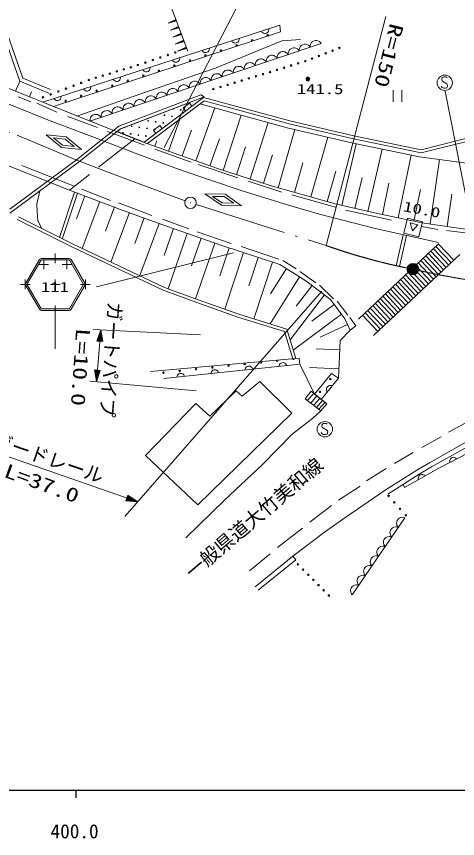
# Model space of a CAD drawing. Units: millimetres, scale not verified. Extents: x -2145 to 637855, y -94315 to 265685.
# Drawn here: x 418158 to 475384, y 84400 to 191150 of the extents above; entities that cross this region are included whole.
import ezdxf
from ezdxf.enums import TextEntityAlignment as Align

# ---------------------------------------------------------------- set-up
doc = ezdxf.new("R2010")
doc.units = ezdxf.units.MM
doc.header["$LTSCALE"] = 1000
doc.linetypes.add('DASHED', pattern=[7.5, 6, -1.5])
doc.linetypes.add('LONG_DASHED_DOTTED', pattern=[15.25, 12, -1.5, 0.25, -1.5])
for name, color, linetype, lineweight in [('M-TTL-BAND', 7, 'Continuous', 25), ('S-BGD', 7, 'Continuous', 13), ('S-BGD-HTXT', 6, 'Continuous', 13), ('S-BMK', 2, 'LONG_DASHED_DOTTED', 13)]:
    doc.layers.add(name, color=color, linetype=linetype, lineweight=lineweight)
doc.styles.add('ＭＳ ゴシック', font='')
doc.styles.get('ＭＳ ゴシック').set_extended_font_data('MS Gothic')

# ---------------------------------------------------------------- blocks, each defined once
blk = doc.blocks.new('BUHIN1')
at = {"color": 2, "linetype": 'Continuous', "lineweight": 13}
for radius in [746, 22.5]:
    blk.add_circle((0, 0), radius, dxfattribs=at)
blk = doc.blocks.new('BUHIN263')
at = {"color": 7, "linetype": 'Continuous', "lineweight": 13}
blk.add_lwpolyline([(-497, -53), (-470, 66), (-420, 169), (-337, 289), (-234, 360), (-121, 407), (33, 423), (154, 401), (269, 353), (378, 254), (448, 163), (497, 53)], dxfattribs=at)
blk = doc.blocks.new('BUHIN268')
at = {"color": 7, "linetype": 'Continuous', "lineweight": 13}
blk.add_lwpolyline([(476, 154), (473, 33), (446, -79), (390, -213), (303, -304), (203, -373), (55, -421), (-67, -424), (-191, -401), (-317, -326), (-404, -252), (-476, -154)], dxfattribs=at)
blk = doc.blocks.new('BUHIN273')
at = {"color": 7, "linetype": 'Continuous', "lineweight": 13}
blk.add_lwpolyline([(427, 626), (251, 678), (78, 686), (-143, 658), (-313, 571), (-460, 456), (-592, 262), (-646, 82), (-665, -107), (-610, -323), (-537, -478), (-427, -626)], dxfattribs=at)
blk = doc.blocks.new('BUHIN278')
at = {"color": 7, "linetype": 'Continuous', "lineweight": 13}
blk.add_lwpolyline([(714, 240), (606, 386), (473, 497), (281, 607), (95, 640), (-91, 637), (-312, 563), (-462, 453), (-590, 315), (-677, 111), (-712, -56), (-714, -240)], dxfattribs=at)
blk = doc.blocks.new('BUHIN285')
at = {"color": 7, "linetype": 'Continuous', "lineweight": 13}
blk.add_circle((0, 0), 99.5, dxfattribs=at)
blk = doc.blocks.new('BUHIN286')
at = {"color": 7, "linetype": 'Continuous', "lineweight": 13}
blk.add_circle((0, 0), 99.5, dxfattribs=at)
blk = doc.blocks.new('BUHIN287')
at = {"color": 7, "linetype": 'Continuous', "lineweight": 13}
blk.add_circle((0, 0), 99.5, dxfattribs=at)
blk = doc.blocks.new('BUHIN288')
at = {"color": 7, "linetype": 'Continuous', "lineweight": 13}
blk.add_circle((0, 0), 99.5, dxfattribs=at)
blk = doc.blocks.new('BUHIN289')
at = {"color": 7, "linetype": 'Continuous', "lineweight": 13}
blk.add_circle((0, 0), 99.5, dxfattribs=at)
blk = doc.blocks.new('BUHIN290')
at = {"color": 7, "linetype": 'Continuous', "lineweight": 13}
blk.add_circle((0, 0), 99.5, dxfattribs=at)
blk = doc.blocks.new('BUHIN291')
at = {"color": 7, "linetype": 'Continuous', "lineweight": 13}
blk.add_circle((0, 0), 99.5, dxfattribs=at)
blk = doc.blocks.new('BUHIN292')
at = {"color": 7, "linetype": 'Continuous', "lineweight": 13}
blk.add_circle((0, 0), 99.5, dxfattribs=at)
blk = doc.blocks.new('BUHIN364')
at = {"color": 7, "linetype": 'Continuous', "lineweight": 13}
for p, q in [((498, 185), (-415, -154)), ((-188, -46), (490, 205)), ((-173, -88), (505, 164)), ((482, 226), (47, 64)), ((511, 148), (75, -13)), ((274, 172), (475, 246)), ((319, 51), (520, 125))]:
    blk.add_line(p, q, dxfattribs=at)
blk.add_lwpolyline([(486, 271), (-516, -191), (545, 111)], close=True, dxfattribs=at)
blk = doc.blocks.new('BUHIN365')
at = {"color": 7, "linetype": 'Continuous', "lineweight": 13}
for p, q in [((543, 201), (-453, -168)), ((-205, -51), (535, 224)), ((-189, -96), (551, 179)), ((526, 246), (51, 70)), ((557, 162), (82, -14)), ((298, 187), (518, 269)), ((347, 55), (567, 137))]:
    blk.add_line(p, q, dxfattribs=at)
blk.add_lwpolyline([(530, 296), (-563, -209), (595, 121)], close=True, dxfattribs=at)
blk = doc.blocks.new('BUHIN2')
at = {"color": 7, "linetype": 'Continuous', "lineweight": 13}
blk.add_lwpolyline([(310, 645), (255, 705), (180, 740), (75, 760), (-80, 760), (-210, 725), (-320, 650), (-385, 540), (-390, 425), (-385, 350), (-345, 250), (-275, 195), (270, -120), (330, -210), (370, -335), (360, -455), (325, -550), (255, -640), (100, -685), (-130, -685), (-230, -670), (-325, -625), (-405, -550), (-475, -435)], dxfattribs=at)
blk.add_circle((0, 0), 995, dxfattribs=at)
blk = doc.blocks.new('BUHIN367')
at = {"color": 7, "linetype": 'Continuous', "lineweight": 13}
blk.add_lwpolyline([(399, 302), (97, 700), (-700, 97), (-399, -302)], dxfattribs=at)
blk = doc.blocks.new('BUHIN254')
at = {"color": 7, "linetype": 'Continuous', "lineweight": 13}
for centre, radius in [((0, 0), 250), ((0, 0), 219), ((0, 0), 188), ((0, 0), 156), ((0, 0), 125), ((0, 0), 93.8), ((0, -1), 62.5), ((0, 0), 31.2)]:
    blk.add_circle(centre, radius, dxfattribs=at)
blk = doc.blocks.new('plus')
at = {"color": 0, "linetype": 'Continuous', "lineweight": -2}
for p, q in [((-1.25, 0), (1.25, 0)), ((0, -1.25), (0, 1.25))]:
    blk.add_line(p, q, dxfattribs=at)
blk = doc.blocks.new('BUHIN252')
at = {"color": 7, "linetype": 'Continuous', "lineweight": 13}
for p, q in [((-578, 750), (-578, -750)), ((574, -750), (574, 750))]:
    blk.add_line(p, q, dxfattribs=at)

msp = doc.modelspace()

# ---------------------------------------------------------------- linework, layer by layer
at = {"layer": 'M-TTL-BAND'}
for p, q in [((-2145, 90685), (536855, 90685)), ((425855, 90685), (425855, 89685))]:
    msp.add_line(p, q, dxfattribs=at)
at = {"layer": 'S-BGD'}
for p, q in [((437388, 194692), (440377, 186630)), ((421565, 180019), (452330, 189996)), ((452421, 189135), (422982, 179443)), ((452330, 189996), (452421, 189135)), ((418580, 182738), (416598, 188448)), ((416995, 188828), (418978, 183116)), ((452589, 187989), (444075, 184456)), ((454990, 188170), (452589, 187989)), ((427698, 177556), (457707, 187627)), ((404987, 184689), (422528, 177606)), ((421369, 180098), (411570, 184040)), ((444075, 184456), (434444, 181150)), ((418053, 181440), (418579, 182740)), ((422373, 181208), (418580, 182738)), ((418978, 183116), (422560, 181671)), ((418396, 180708), (420042, 180070)), ((419855, 180710), (420119, 181360)), ((434444, 181150), (426008, 178221)), ((431454, 176897), (442071, 180968)), ((431633, 176529), (441745, 180415)), ((442512, 180709), (431654, 176546)), ((434718, 174816), (442425, 180643)), ((442425, 180643), (434718, 174816)), ((442071, 180968), (442512, 180709)), ((442425, 180643), (453816, 177539)), ((478002, 159926), (473774, 181430)), ((420784, 179868), (423413, 178738)), ((425546, 178403), (421369, 180098)), ((442510, 180205), (435161, 174649)), ((441965, 179794), (453467, 176647)), ((453717, 177151), (442510, 180205)), ((433512, 175270), (425546, 178403)), ((441447, 172398), (443905, 179263)), ((444987, 171161), (447298, 178335)), ((422528, 177606), (428267, 175416)), ((424838, 178173), (428652, 176723)), ((437885, 173673), (439364, 177804)), ((448463, 170042), (450824, 177370)), ((453816, 177539), (461950, 175627)), ((425933, 172514), (431454, 176897)), ((431654, 176546), (426176, 172197)), ((429954, 176207), (434789, 174414)), ((431254, 176228), (431633, 176529)), ((434718, 174816), (431254, 176228)), ((439666, 173035), (440871, 176400)), ((452127, 168903), (454265, 176462)), ((453467, 176647), (461846, 174700)), ((461865, 175236), (453717, 177151)), ((424019, 174137), (422004, 175796)), ((422004, 175796), (424600, 175520)), ((424478, 175231), (422967, 175392)), ((422967, 175392), (424140, 174425)), ((424478, 175231), (425652, 174265)), ((424600, 175520), (426615, 173861)), ((428267, 175416), (433552, 173378)), ((435214, 174629), (433512, 175270)), ((443228, 171760), (444481, 175261)), ((456356, 167707), (458551, 175466)), ((470685, 173431), (461865, 175236)), ((461950, 175627), (470675, 173842)), ((470675, 173842), (479130, 175990)), ((479257, 175610), (470685, 173431)), ((408873, 175040), (418427, 171235)), ((426615, 173861), (424019, 174137)), ((425652, 174265), (424140, 174425)), ((444118, 171441), (435214, 174629)), ((436104, 174311), (436351, 174999)), ((446725, 170602), (447893, 174227)), ((460375, 166615), (462215, 174624)), ((461846, 174700), (470442, 172916)), ((433552, 173378), (438905, 171384)), ((436121, 173898), (440838, 172227)), ((450201, 169482), (451394, 173185)), ((463767, 165836), (465623, 173916)), ((467676, 165001), (469377, 173137)), ((426176, 172197), (417278, 165623)), ((417312, 166146), (425933, 172514)), ((441723, 171932), (446863, 170183)), ((454241, 168305), (455325, 172134)), ((470442, 172916), (480633, 171513)), ((471830, 164204), (473034, 172559)), ((418427, 171235), (425030, 168606)), ((425651, 169093), (418839, 171798)), ((438905, 171384), (443198, 169921)), ((451070, 169202), (444118, 171441)), ((458470, 167109), (459582, 171038)), ((443198, 169921), (447427, 168522)), ((448239, 169740), (452603, 168340)), ((462071, 166225), (462995, 170248)), ((430378, 167249), (426640, 168710)), ((459527, 166810), (451070, 169202)), ((465635, 165428), (466486, 169494)), ((469716, 164575), (470574, 168677)), ((421204, 168524), (420792, 166788)), ((423762, 162464), (425704, 168350)), ((426078, 168207), (424141, 162339)), ((425030, 168606), (431876, 166001)), ((427041, 167849), (425940, 164889)), ((444756, 166630), (442606, 168111)), ((442606, 168111), (445216, 168058)), ((445120, 167760), (443600, 167791)), ((443600, 167791), (444852, 166928)), ((445120, 167760), (446372, 166898)), ((445216, 168058), (447366, 166577)), ((447427, 168522), (453474, 166646)), ((453880, 167996), (459561, 166370)), ((474019, 163888), (474622, 168073)), ((420792, 166788), (420860, 165802)), ((428966, 167133), (426698, 161032)), ((435713, 165312), (431398, 166943)), ((447366, 166577), (444756, 166630)), ((446372, 166898), (444852, 166928)), ((453474, 166646), (457481, 165469)), ((464615, 165641), (459527, 166810)), ((420860, 165802), (420945, 164594)), ((430892, 166417), (429726, 163283)), ((432818, 165701), (430424, 159264)), ((431876, 166001), (437632, 163911)), ((457481, 165469), (464686, 163625)), ((460863, 166001), (466799, 164699)), ((470736, 164361), (464615, 165641)), ((425326, 161240), (418236, 164762)), ((418414, 165120), (425501, 161600)), ((420945, 164594), (421442, 163616)), ((434743, 164985), (433515, 161682)), ((440519, 163574), (437087, 164832)), ((436669, 164269), (434150, 157495)), ((438529, 163599), (437308, 160087)), ((437632, 163911), (444809, 161416)), ((464686, 163625), (472905, 161777)), ((477302, 163415), (470736, 164361)), ((470769, 163888), (472833, 163495)), ((473939, 163372), (478558, 162782)), ((440323, 162975), (437829, 155799)), ((442118, 162352), (440865, 158747)), ((446024, 161671), (441606, 163167)), ((467414, 158786), (468316, 162809)), ((468755, 162710), (467853, 158688)), ((437204, 155603), (425326, 161240)), ((425501, 161600), (437359, 155972)), ((443912, 161728), (441394, 154484)), ((444809, 161416), (452325, 158932)), ((452208, 159633), (447315, 161264)), ((462526, 151860), (472927, 161611)), ((472585, 161291), (474562, 159182)), ((474890, 159490), (472913, 161598)), ((446325, 160462), (428537, 156039)), ((445749, 161106), (444541, 157452)), ((447628, 160485), (445201, 153142)), ((464462, 149713), (475697, 160246)), ((473577, 158259), (471600, 160367)), ((471929, 160675), (473906, 158566)), ((474234, 158874), (472257, 160983)), ((419387, 156510), (421165, 159585)), ((419569, 156435), (421321, 159465)), ((421425, 159734), (424976, 159734)), ((421451, 159539), (424950, 159539)), ((425080, 159465), (426832, 156435)), ((425236, 159585), (427014, 156510)), ((449506, 159864), (448287, 156176)), ((451385, 159243), (448957, 151895)), ((454430, 158380), (452697, 159467)), ((472264, 157027), (470287, 159136)), ((470615, 159444), (472592, 157335)), ((472921, 157643), (470944, 159752)), ((471272, 160059), (473249, 157951)), ((453173, 158402), (451127, 155129)), ((452325, 158932), (455720, 156810)), ((457012, 156545), (454939, 158040)), ((469302, 158213), (471279, 156104)), ((471607, 156412), (469631, 158521)), ((469959, 158828), (471936, 156720)), ((454871, 157340), (451055, 151237)), ((467989, 156982), (469966, 154873)), ((470294, 155181), (468317, 157290)), ((468646, 157597), (470623, 155489)), ((470951, 155796), (468974, 157905)), ((419387, 156209), (421165, 153134)), ((419569, 156284), (421321, 153254)), ((426832, 156284), (425080, 153254)), ((427014, 156209), (425236, 153134)), ((437359, 155972), (441712, 154367)), ((456515, 156204), (454461, 153508)), ((455720, 156810), (458900, 154386)), ((459289, 154472), (457454, 156239)), ((468981, 153950), (467004, 156058)), ((467333, 156366), (469309, 154257)), ((469638, 154565), (467661, 156674)), ((441576, 153990), (437204, 155603)), ((458105, 154992), (453667, 149167)), ((467668, 152719), (465691, 154827)), ((466019, 155135), (467996, 153026)), ((468325, 153334), (466348, 155443)), ((466676, 155751), (468653, 153642)), ((446900, 152121), (441576, 153990)), ((441712, 154367), (447026, 152501)), ((459370, 153757), (456478, 151596)), ((458900, 154386), (460781, 151870)), ((461158, 152366), (459765, 154167)), ((464706, 153904), (466683, 151795)), ((467011, 152103), (465034, 154212)), ((465363, 154520), (467340, 152411)), ((421425, 152984), (424976, 152984)), ((424950, 153179), (421451, 153179)), ((423200, 152984), (423200, 147971)), ((463393, 152673), (465370, 150564)), ((465698, 150872), (463721, 152981)), ((464050, 153288), (466027, 151180)), ((466355, 151488), (464378, 153596)), ((452925, 150232), (446900, 152121)), ((447026, 152501), (453246, 150550)), ((460310, 152499), (454072, 147837)), ((460781, 151870), (461447, 150416)), ((462177, 150973), (461430, 152060)), ((463065, 152365), (465042, 150256)), ((442046, 149802), (428093, 150520)), ((453246, 150550), (454405, 146743)), ((461114, 151143), (457582, 149524)), ((461447, 150416), (462177, 150973)), ((429091, 150468), (428541, 143721)), ((453998, 146706), (452925, 150232)), ((461447, 150416), (460144, 149083)), ((460144, 149083), (459932, 144174)), ((460091, 147856), (457038, 147988)), ((435534, 145049), (454858, 146783)), ((454858, 146783), (454928, 146020)), ((454928, 146020), (437269, 144147)), ((454928, 146020), (456823, 142122)), ((459985, 145402), (456156, 145567)), ((456823, 142122), (459052, 144774)), ((459932, 144174), (457705, 141404)), ((459052, 144774), (459932, 144174)), ((427684, 143800), (441454, 142541)), ((447455, 141848), (449727, 143749)), ((449727, 143749), (453899, 139629)), ((443230, 139260), (446663, 142534)), ((446663, 142534), (447455, 141848)), ((455600, 141507), (456388, 142476)), ((455889, 141288), (456736, 142193)), ((456388, 142476), (458409, 140831)), ((457705, 141404), (456823, 142122)), ((455600, 141507), (457653, 139953)), ((456334, 140952), (457121, 141879)), ((456725, 140655), (457521, 141553)), ((457107, 140366), (457873, 141267)), ((457382, 140158), (458156, 141037)), ((434884, 134136), (441434, 140897)), ((441434, 140897), (443230, 139260)), ((457653, 139953), (456604, 138996)), ((457653, 139953), (458409, 140831)), ((453899, 139629), (441698, 127745)), ((456604, 138996), (453943, 136898)), ((477242, 138804), (474197, 137166)), ((453943, 136898), (450100, 132989)), ((473253, 136557), (470754, 135192)), ((471726, 133203), (477069, 136195)), ((477354, 135666), (472024, 132682)), ((469620, 134541), (467184, 133113)), ((441698, 127745), (434884, 134136)), ((476698, 134441), (472952, 132501)), ((450100, 132989), (445131, 128326)), ((466113, 132441), (463573, 130846)), ((472952, 132501), (468504, 129979)), ((470088, 132237), (471726, 133203)), ((472024, 132682), (470402, 131725)), ((466014, 129633), (470088, 132237)), ((470402, 131725), (466337, 129127)), ((468504, 129979), (468342, 130409)), ((462733, 130174), (459940, 128326)), ((460880, 126137), (466014, 129633)), ((445131, 128326), (440113, 123467)), ((459016, 127654), (456208, 125476)), ((458119, 124174), (460880, 126137)), ((461727, 116031), (468562, 126052)), ((455263, 124699), (452029, 122200)), ((454009, 121051), (458119, 124174)), ((451069, 121366), (448402, 119161)), ((449137, 117103), (454009, 121051)), ((454386, 120584), (454009, 121051)), ((454386, 120584), (449515, 116637))]:
    msp.add_line(p, q, dxfattribs=at)
at = {"layer": 'S-BGD', "linetype": 'DASHED'}
msp.add_line((433512, 175270), (425030, 168606), dxfattribs=at)
at = {"layer": 'S-BGD'}
for points in [[(470852, 164491), (470374, 162549), (468432, 163027), (468910, 164969)], [(470217, 164107), (469531, 163307), (469246, 164346)], [(429091, 150468), (428596, 149004), (429343, 148943)], [(429066, 150162), (429239, 149045), (428715, 149088)], [(429054, 150012), (429187, 149106), (428776, 149139)], [(429042, 149859), (429136, 149166), (428837, 149191)], [(429029, 149709), (429084, 149227), (428897, 149242)], [(428541, 143721), (429036, 145186), (428289, 145247)], [(428566, 144028), (428393, 145144), (428917, 145102)], [(428578, 144177), (428445, 145084), (428856, 145050)], [(428590, 144331), (428496, 145023), (428795, 144999)], [(428603, 144480), (428548, 144962), (428735, 144947)]]:
    msp.add_lwpolyline(points, close=True, dxfattribs=at)
for points in [[(429079, 150315), (429290, 148985), (428655, 149036), (429079, 150311)], [(428995, 149291), (429017, 149556), (429033, 149288), (428958, 149294), (429017, 149556)], [(428553, 143875), (428342, 145205), (428977, 145153), (428553, 143878)], [(428637, 144899), (428615, 144633), (428599, 144902), (428674, 144896), (428615, 144633)], [(458505, 142400), (458441, 142503), (458402, 142611), (458376, 142754), (458398, 142877), (458445, 142990), (458542, 143111), (458643, 143181), (458758, 143229), (458905, 143236), (459019, 143222), (459132, 143179)], [(474381, 133241), (474363, 133362), (474372, 133476), (474406, 133617), (474476, 133721), (474564, 133806), (474702, 133878), (474822, 133901), (474947, 133898), (475084, 133845), (475183, 133786), (475269, 133701)], [(470293, 130993), (470271, 131113), (470275, 131228), (470304, 131370), (470370, 131477), (470455, 131565), (470590, 131641), (470709, 131669), (470834, 131671), (470973, 131623), (471074, 131568), (471163, 131487)]]:
    msp.add_lwpolyline(points, dxfattribs=at)
for centre, radius in [((448742, 188044), 99.5), ((450760, 188698), 99.5), ((444706, 186735), 99.5), ((446724, 187389), 99.5), ((442688, 186081), 99.5), ((438652, 184772), 99.5), ((440670, 185426), 99.5), ((436635, 184117), 99.5), ((432599, 182809), 99.5), ((434617, 183463), 99.5), ((428563, 181500), 99.5), ((430581, 182154), 99.5), ((426545, 180845), 99.5), ((424527, 180191), 99.5), ((440597, 179887), 49.8), ((437350, 178319), 49.8), ((439469, 179034), 49.8), ((435231, 177604), 49.8), ((436222, 177466), 49.8), ((437212, 177328), 49.8), ((438341, 178181), 49.8), ((433113, 176888), 49.8), ((434103, 176751), 49.8), ((435094, 176613), 49.8), ((436084, 176476), 49.8), ((431985, 176035), 49.8), ((432975, 175898), 49.8), ((433966, 175760), 49.8), ((434956, 175623), 49.8), ((469595, 158329), 750), ((469595, 158329), 656), ((469595, 158329), 562), ((469595, 158329), 469), ((469595, 158329), 375), ((469595, 158329), 281), ((469595, 158325), 188), ((469595, 158329), 93.8), ((439336, 145120), 99.5), ((441446, 145344), 99.5), ((443555, 145568), 99.5), ((445665, 145792), 99.5), ((447774, 146015), 99.5), ((437227, 144896), 99.5), ((458878, 144060), 99.5), ((457549, 142407), 99.5)]:
    msp.add_circle(centre, radius, dxfattribs=at)
for centre, radius, start, end in [((422510, 179537), 99.5, 44.56295, 91.25512), ((438478, 179172), 49.8, 214.83836, 7.20054), ((421425, 159434), 300, 90, 149.96338), ((421451, 159389), 150, 90, 149.96338), ((424950, 159389), 150, 30.03671, 90), ((424976, 159434), 300, 30.03671, 90), ((419647, 156359), 300, 149.96338, 210.0369), ((419699, 156359), 150, 149.96338, 210.0369), ((426702, 156359), 150, 329.96333, 30.03671), ((426754, 156359), 300, 329.96333, 30.03671), ((421425, 153284), 300, 210.0369, 270), ((421451, 153329), 150, 210.0369, 270), ((424950, 153329), 150, 270, 329.96333), ((424976, 153284), 300, 270, 329.96333), ((449884, 146239), 99.5, 107.48265, 82.77635), ((451993, 146463), 99.5, 145.92002, 44.33898), ((454103, 146687), 99.5, 168.4231, 21.8359), ((473803, 133787), 99.5, 281.30141, 317.18685)]:
    msp.add_arc(centre, radius, start, end, dxfattribs=at)
at = {"layer": 'S-BGD-HTXT'}
for p, q in [((437319, 174148), (449055, 196812)), ((458341, 161399), (466085, 191122)), ((432218, 126201), (457770, 155490)), ((409797, 136503), (433906, 128136))]:
    msp.add_line(p, q, dxfattribs=at)
for points in [[(433906, 128136), (432612, 128982), (432366, 128273)], [(433615, 128236), (432491, 128349), (432663, 128845)], [(433473, 128286), (432563, 128383), (432698, 128773)], [(433328, 128336), (432634, 128418), (432733, 128701)], [(433186, 128385), (432706, 128453), (432767, 128630)]]:
    msp.add_lwpolyline(points, close=True, dxfattribs=at)
for points in [[(433760, 128186), (432419, 128314), (432628, 128916), (433757, 128187)], [(432790, 128523), (433041, 128436), (432777, 128487), (432802, 128558), (433041, 128436)]]:
    msp.add_lwpolyline(points, dxfattribs=at)
at = {"layer": 'S-BMK'}
for p, q in [((347900, 203865), (418236, 175713)), ((418236, 175713), (425873, 172548)), ((425873, 172548), (430606, 170704)), ((430606, 170704), (435721, 168799)), ((435721, 168799), (440040, 167209)), ((441459, 166724), (458341, 161399))]:
    msp.add_line(p, q, dxfattribs=at)
for centre, radius, start, end in [((484859, 236441), 79590, 250.53802, 258.94331), ((492657, 258024), 102328, 256.97534, 268.53317)]:
    msp.add_arc(centre, radius, start, end, dxfattribs=at)

# ---------------------------------------------------------------- block references
at = {"layer": 'S-BGD'}
for name, p in [('BUHIN364', (438359, 190467)), ('BUHIN364', (438677, 189566)), ('BUHIN365', (438996, 188665)), ('BUHIN268', (450407, 189372)), ('BUHIN365', (439315, 187765)), ('BUHIN268', (446562, 188125)), ('BUHIN278', (456993, 187387)), ('BUHIN365', (439633, 186864)), ('BUHIN268', (442716, 186878)), ('BUHIN278', (454135, 186428)), ('BUHIN278', (455564, 186907)), ('BUHIN289', (460053, 187055)), ('BUHIN292', (436830, 185813)), ('BUHIN292', (437805, 186140)), ('BUHIN268', (438870, 185631)), ('BUHIN292', (438781, 186467)), ('BUHIN278', (451277, 185469)), ('BUHIN278', (452706, 185948)), ('BUHIN289', (456509, 185682)), ('BUHIN289', (457395, 186025)), ('BUHIN289', (458281, 186368)), ('BUHIN289', (459167, 186711)), ('BUHIN291', (433904, 184831)), ('BUHIN292', (434879, 185158)), ('BUHIN292', (435854, 185486)), ('BUHIN278', (448419, 184510)), ('BUHIN278', (449848, 184989)), ('BUHIN288', (453796, 184777)), ('BUHIN288', (454709, 185058)), ('BUHIN288', (455623, 185339)), ('BUHIN291', (430272, 183735)), ('BUHIN291', (431180, 184009)), ('BUHIN291', (432088, 184283)), ('BUHIN291', (432996, 184557)), ('BUHIN268', (435025, 184384)), ('BUHIN278', (444132, 183071)), ('BUHIN278', (445561, 183551)), ('BUHIN278', (446990, 184030)), ('BUHIN288', (450141, 183654)), ('BUHIN288', (451055, 183935)), ('BUHIN288', (451968, 184215)), ('BUHIN288', (452882, 184496)), ('BUHIN290', (426557, 182534)), ('BUHIN290', (427548, 182912)), ('BUHIN291', (428456, 183186)), ('BUHIN291', (429364, 183460)), ('BUHIN268', (431179, 183137)), ('BUHIN278', (441274, 182112)), ('BUHIN278', (442703, 182592)), ('BUHIN287', (446466, 182546)), ('BUHIN287', (447387, 182822)), ('BUHIN287', (448307, 183098)), ('BUHIN287', (449227, 183373)), ('BUHIN254', (455959, 183039)), ('BUHIN2', (473726, 182539)), ('BUHIN290', (423584, 181402)), ('BUHIN290', (424575, 181779)), ('BUHIN290', (425566, 182157)), ('BUHIN268', (427333, 181889)), ('BUHIN278', (438416, 181153)), ('BUHIN278', (439845, 181632)), ('BUHIN287', (443705, 181720)), ('BUHIN287', (444626, 181995)), ('BUHIN287', (445546, 182271)), ('BUHIN252', (467599, 180820)), ('BUHIN290', (421601, 180647)), ('BUHIN290', (422593, 181024)), ('BUHIN268', (423488, 180642)), ('BUHIN278', (435558, 180194)), ('BUHIN278', (436987, 180673)), ('BUHIN278', (431271, 178755)), ('BUHIN278', (432700, 179235)), ('BUHIN278', (434129, 179714)), ('BUHIN367', (440498, 179186)), ('BUHIN278', (428413, 177796)), ('BUHIN278', (429842, 178276)), ('BUHIN367', (436645, 176273)), ('BUHIN263', (443891, 144849)), ('BUHIN263', (448306, 145317)), ('BUHIN263', (452720, 145786)), ('BUHIN263', (439476, 144381)), ('BUHIN2', (458168, 137549)), ('BUHIN286', (466437, 128885)), ('BUHIN286', (467181, 128047)), ('BUHIN286', (467924, 127209)), ('BUHIN273', (468134, 125426)), ('BUHIN286', (468668, 126371)), ('BUHIN273', (467280, 124173)), ('BUHIN273', (466426, 122921)), ('BUHIN273', (465572, 121668)), ('BUHIN273', (464717, 120415)), ('BUHIN285', (454680, 119997)), ('BUHIN273', (463863, 119163)), ('BUHIN285', (455347, 119324)), ('BUHIN285', (456014, 118651)), ('BUHIN273', (463009, 117910)), ('BUHIN285', (456681, 117978)), ('BUHIN285', (457348, 117306)), ('BUHIN285', (458015, 116633)), ('BUHIN273', (462154, 116657)), ('BUHIN285', (458682, 115960))]:
    msp.add_blockref(name, p, dxfattribs=at)
at = {"layer": 'S-BGD', "color": 6, "xscale": 500, "yscale": 500}
for p in [(423200, 159734), (423200, 159734), (421700, 158958), (424700, 158958), (419300, 156359), (423200, 156359), (427100, 156359)]:
    msp.add_blockref('plus', p, dxfattribs=at)
at = {"layer": 'S-BGD', "color": 1, "xscale": 500, "yscale": 500}
msp.add_blockref('plus', (423200, 152984), dxfattribs=at)
at = {"layer": 'S-BMK'}
msp.add_blockref('BUHIN1', (440743, 166950), dxfattribs=at)

# ---------------------------------------------------------------- texts
at = {"layer": 'M-TTL-BAND', "style": 'ＭＳ ゴシック'}
msp.add_text('400.0', height=1833, dxfattribs=at).set_placement((425699, 83880), align=Align.BOTTOM_CENTER)
at = {"layer": 'S-BGD', "style": 'ＭＳ ゴシック', "width": 1.35}
for s, p in [('141.5', (454523, 180665)), ('111', (421340, 154959))]:
    msp.add_text(s, height=1320, dxfattribs=at).set_placement(p, align=Align.BOTTOM_LEFT)
for s, height, rotation, p in [('10.0', 1320, 349.3, (468176, 165489)), ('L=10.0', 1833, 266.1, (425359, 150747))]:
    msp.add_text(s, height=height, rotation=rotation, dxfattribs=at).set_placement(p, align=Align.BOTTOM_LEFT)
at = {"layer": 'S-BGD', "style": 'ＭＳ ゴシック'}
for s, rotation, p in [('ガートパイプ', 265.9, (429513, 154174)), ('一般県道大竹美和線', 40.4, (441345, 117592))]:
    msp.add_text(s, height=1833, rotation=rotation, dxfattribs=at).set_placement(p, align=Align.BOTTOM_LEFT)
at = {"layer": 'S-BGD-HTXT', "style": 'ＭＳ ゴシック', "width": 1.35}
for s, rotation, p in [('R=150', 255.7, (466103, 190505)), ('L=37.0', 339.9, (416209, 130888))]:
    msp.add_text(s, height=1833, rotation=rotation, dxfattribs=at).set_placement(p, align=Align.BOTTOM_LEFT)
at = {"layer": 'S-BGD-HTXT', "style": 'ＭＳ ゴシック'}
msp.add_text('ガードレール', height=1833, rotation=340.9, dxfattribs=at).set_placement((414731, 134873), align=Align.BOTTOM_LEFT)

doc.saveas('drawing.dxf')
